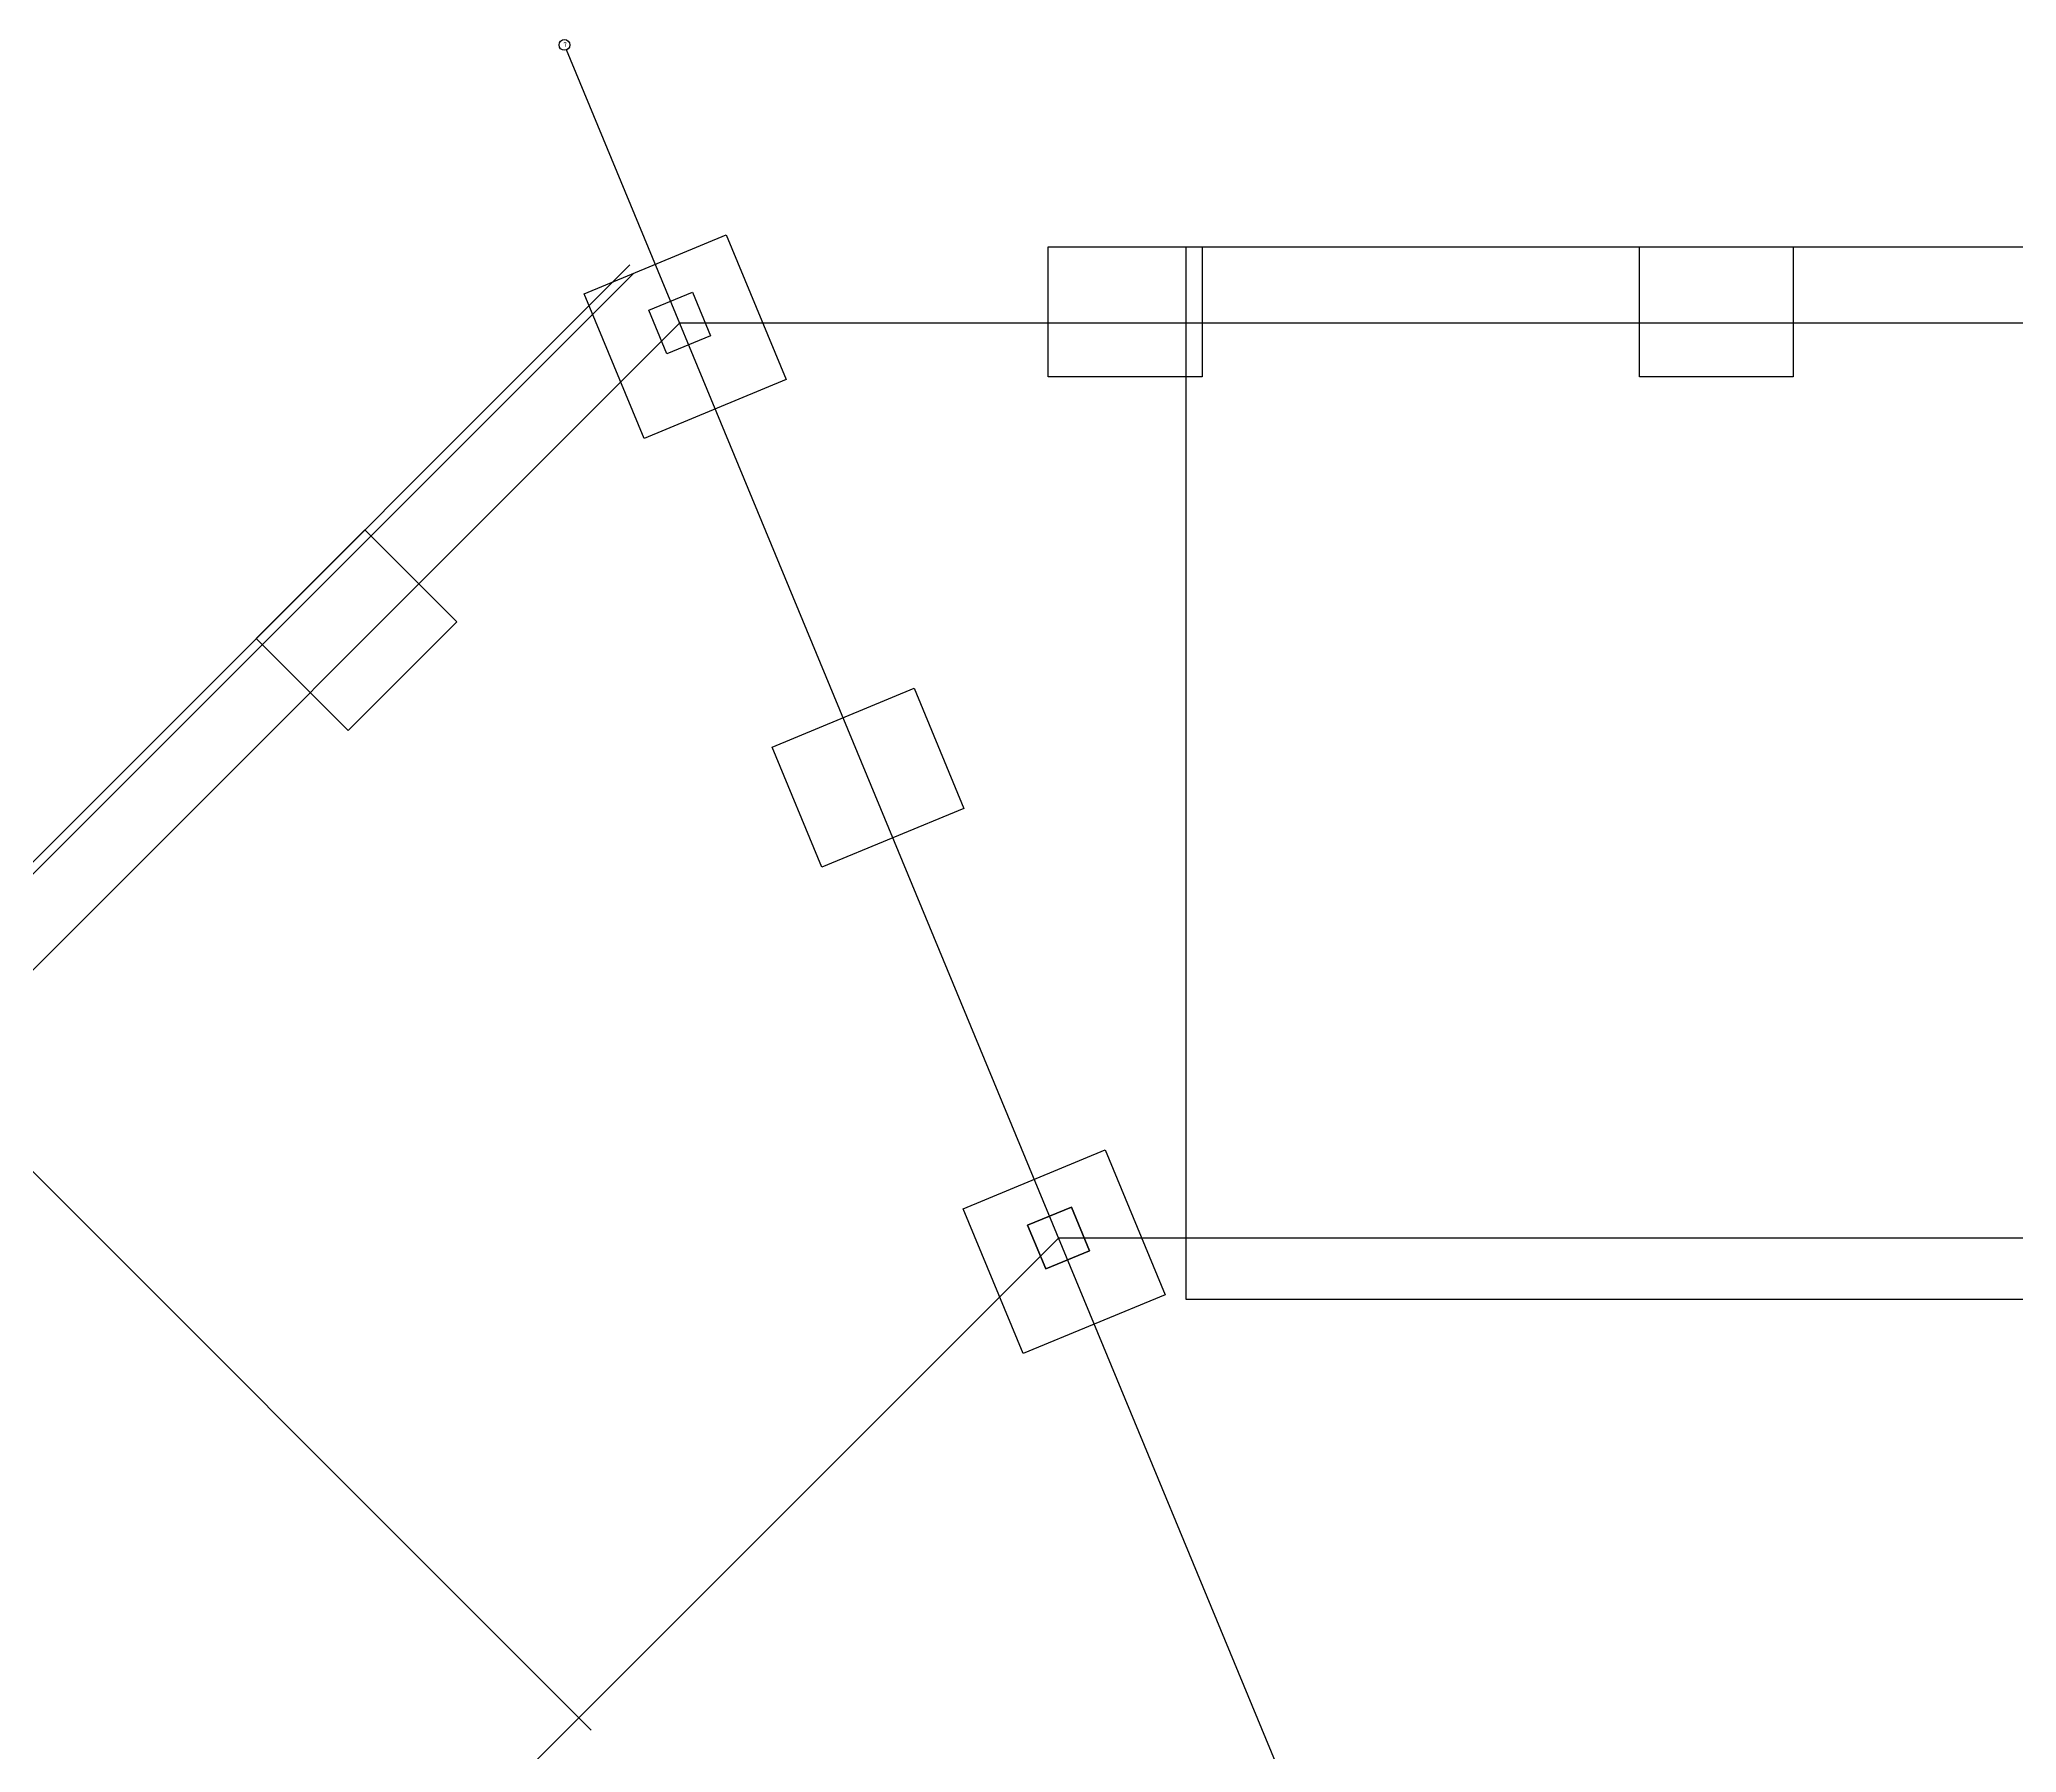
# Model space of a CAD drawing. Header units: millimetres. Extents: x 574 to 19426, y 10574 to 29426.
# Drawn here: x 4327 to 11015, y 23632 to 29426 of the extents above; entities that cross this region are included whole.
import ezdxf

# ---------------------------------------------------------------- set-up
doc = ezdxf.new("R2010")
doc.units = ezdxf.units.MM
doc.layers.add('Сетка осей', color=84, linetype='Continuous')
doc.layers.add('Стандарт', color=252, linetype='Continuous')
doc.styles.add('+ACGI3AC0', font='txt.shx', dxfattribs={"height": 15})

msp = doc.modelspace()

# ---------------------------------------------------------------- linework, layer by layer
at = {"layer": 'Сетка осей'}
msp.add_line((10000, 20000), (6110, 29391.2), dxfattribs=at)
at = {"layer": 'Сетка осей', "linetype": 'Continuous'}
msp.add_circle((6103.1, 29408), 18.2, dxfattribs=at)
msp.add_circle((6103.1, 29408), 18.2, dxfattribs=at)
at = {"layer": 'Стандарт', "color": 5, "lineweight": 30, "elevation": -345}
for points in [[(6650.6, 28765.5), (6853.5, 28275.8), (6373, 28076.8), (6170.2, 28566.5)], [(6650.6, 28765.5), (6853.5, 28275.8), (6373, 28076.8), (6170.2, 28566.5)], [(8260, 28725.3), (8260, 28285.3), (7740, 28285.3), (7740, 28725.3)], [(10260, 28725.3), (10260, 28285.3), (9740, 28285.3), (9740, 28725.3)], [(5428.3, 27767.8), (5739.4, 27456.7), (5371.7, 27089), (5060.6, 27400.1)], [(7285.9, 27231.8), (7454.3, 26825.3), (6973.9, 26626.3), (6805.5, 27032.9)], [(7285.9, 27231.8), (7454.3, 26825.3), (6973.9, 26626.3), (6805.5, 27032.9)], [(7932.6, 25670.5), (8135.4, 25180.8), (7655, 24981.8), (7452.2, 25471.5)], [(7932.6, 25670.5), (8135.4, 25180.8), (7655, 24981.8), (7452.2, 25471.5)]]:
    msp.add_lwpolyline(points, close=True, dxfattribs=at)
at = {"layer": 'Стандарт', "elevation": -345}
for points in [[(8205.9, 28725), (11805.9, 28725), (11805.9, 25164.8), (8205.9, 25164.8)], [(6492.7, 28467.4), (1532.6, 23507.3), (1532.6, 16492.7), (6492.7, 11532.6), (13507.3, 11532.6), (18467.4, 16492.7), (18467.4, 23507.3), (13507.3, 28467.4)], [(7774.7, 25372.4), (4627.6, 22225.3), (4627.6, 17774.7), (7774.7, 14627.6), (12225.3, 14627.6), (15372.4, 17774.7), (15372.4, 22225.3), (12225.3, 25372.4)]]:
    msp.add_lwpolyline(points, close=True, dxfattribs=at)
for points in [[(1336.2, 23675.2), (6324.8, 28663.8)], [(1364.6, 23663.5), (6336.5, 28635.4)]]:
    msp.add_lwpolyline(points, dxfattribs=at)
at = {"layer": 'Стандарт', "color": 3, "lineweight": 30, "elevation": -345}
for points in [[(6536, 28571.9), (6597.2, 28424.1), (6449.4, 28362.8), (6388.2, 28510.7)], [(7670.2, 25415.7), (7731.4, 25267.8), (7879.2, 25329.1), (7818, 25476.9)], [(7818, 25476.9), (7879.2, 25329.1), (7731.4, 25267.8), (7670.2, 25415.7)], [(7818, 25476.9), (7879.2, 25329.1), (7731.4, 25267.8), (7670.2, 25415.7)]]:
    msp.add_lwpolyline(points, close=True, dxfattribs=at)
at = {"layer": 'Стандарт', "extrusion": (-0.707107, -0.707107, -1.61214e-19), "elevation": -21143.2}
msp.add_lwpolyline([(-15479.1, 3966.1), (-12384.3, 3966.1), (-12384.3, 3219.1), (-15479.1, 3219.1)], close=True, dxfattribs=at)

# ---------------------------------------------------------------- texts
at = {"layer": 'Сетка осей', "style": '+ACGI3AC0'}
msp.add_text('7', height=15, dxfattribs=at).set_placement((6099.7, 29401.4))

doc.saveas('drawing.dxf')
